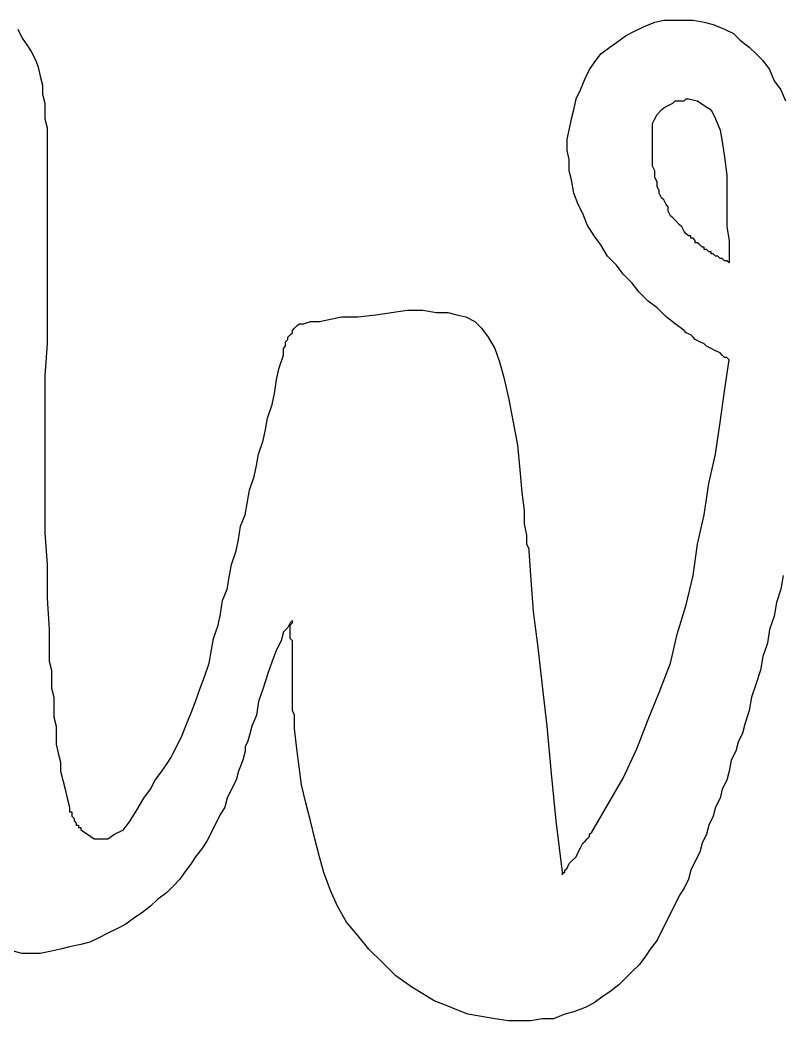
# Model space of a CAD drawing. Extents: x -3.57 to 4.11, y -0.34 to 0.79.
# Drawn here: x 2.7886 to 3.1191, y -0.0693 to 0.3652 of the extents above; entities that cross this region are included whole.
import ezdxf

# ---------------------------------------------------------------- set-up
doc = ezdxf.new("R2010")
doc.units = 0

msp = doc.modelspace()

# ---------------------------------------------------------------- linework, layer by layer
at = {"color": 0}
for p, q in [((3.063965, 0.364258, 0.5), (3.067871, 0.365234, 0.5)), ((3.067871, 0.365234, 0.5), (3.071777, 0.365234, 0.5)), ((3.071777, 0.365234, 0.5), (3.07666, 0.365234, 0.5)), ((3.07666, 0.365234, 0.5), (3.080566, 0.365234, 0.5)), ((3.080566, 0.365234, 0.5), (3.085449, 0.364258, 0.5)), ((2.787598, 0.361328, 0.5), (2.789551, 0.357422, 0.5)), ((3.055176, 0.360352, 0.5), (3.059082, 0.362305, 0.5)), ((3.059082, 0.362305, 0.5), (3.063965, 0.364258, 0.5)), ((3.085449, 0.364258, 0.5), (3.089355, 0.363281, 0.5)), ((3.089355, 0.363281, 0.5), (3.094238, 0.361328, 0.5)), ((3.094238, 0.361328, 0.5), (3.098145, 0.359375, 0.5)), ((2.789551, 0.357422, 0.5), (2.791504, 0.354492, 0.5)), ((3.047363, 0.355469, 0.5), (3.05127, 0.358398, 0.5)), ((3.05127, 0.358398, 0.5), (3.055176, 0.360352, 0.5)), ((3.098145, 0.359375, 0.5), (3.101074, 0.356445, 0.5)), ((3.101074, 0.356445, 0.5), (3.10498, 0.353516, 0.5)), ((2.791504, 0.354492, 0.5), (2.793457, 0.351563, 0.5)), ((3.040527, 0.350586, 0.5), (3.044434, 0.353516, 0.5)), ((3.044434, 0.353516, 0.5), (3.047363, 0.355469, 0.5)), ((3.10498, 0.353516, 0.5), (3.10791, 0.350586, 0.5)), ((2.793457, 0.351563, 0.5), (2.79541, 0.347656, 0.5)), ((2.79541, 0.347656, 0.5), (2.796387, 0.344727, 0.5)), ((3.037598, 0.34668, 0.5), (3.040527, 0.350586, 0.5)), ((3.10791, 0.350586, 0.5), (3.11084, 0.347656, 0.5)), ((3.11084, 0.347656, 0.5), (3.11377, 0.34375, 0.5)), ((2.796387, 0.344727, 0.5), (2.797363, 0.34082, 0.5)), ((3.033691, 0.339844, 0.5), (3.035645, 0.34375, 0.5)), ((3.035645, 0.34375, 0.5), (3.037598, 0.34668, 0.5)), ((3.11377, 0.34375, 0.5), (3.115723, 0.338867, 0.5)), ((2.797363, 0.34082, 0.5), (2.79834, 0.336914, 0.5)), ((3.031738, 0.334961, 0.5), (3.033691, 0.339844, 0.5)), ((2.79834, 0.336914, 0.5), (2.79834, 0.333008, 0.5)), ((3.029785, 0.331055, 0.5), (3.031738, 0.334961, 0.5)), ((3.115723, 0.338867, 0.5), (3.118652, 0.334961, 0.5)), ((3.118652, 0.334961, 0.5), (3.120605, 0.330078, 0.5)), ((2.79834, 0.333008, 0.5), (2.799316, 0.329102, 0.5)), ((3.028809, 0.326172, 0.5), (3.029785, 0.331055, 0.5)), ((3.07666, 0.330078, 0.5), (3.077637, 0.331055, 0.5)), ((3.077637, 0.331055, 0.5), (3.078613, 0.331055, 0.5)), ((3.078613, 0.331055, 0.5), (3.08252, 0.330078, 0.5)), ((2.799316, 0.329102, 0.5), (2.799316, 0.326172, 0.5)), ((2.799316, 0.326172, 0.5), (2.799316, 0.322266, 0.5)), ((3.027832, 0.322266, 0.5), (3.028809, 0.326172, 0.5)), ((3.064941, 0.324219, 0.5), (3.066895, 0.326172, 0.5)), ((3.066895, 0.326172, 0.5), (3.067871, 0.327148, 0.5)), ((3.067871, 0.327148, 0.5), (3.069824, 0.328125, 0.5)), ((3.069824, 0.328125, 0.5), (3.071777, 0.329102, 0.5)), ((3.071777, 0.329102, 0.5), (3.072754, 0.330078, 0.5)), ((3.072754, 0.330078, 0.5), (3.07373, 0.330078, 0.5)), ((3.07373, 0.330078, 0.5), (3.074707, 0.330078, 0.5)), ((3.074707, 0.330078, 0.5), (3.075684, 0.330078, 0.5)), ((3.075684, 0.330078, 0.5), (3.07666, 0.330078, 0.5)), ((3.07666, 0.330078, 0.5), (3.07666, 0.330078, 0.5)), ((3.08252, 0.330078, 0.5), (3.085449, 0.328125, 0.5)), ((3.085449, 0.328125, 0.5), (3.088379, 0.326172, 0.5)), ((3.088379, 0.326172, 0.5), (3.090332, 0.322266, 0.5)), ((2.799316, 0.322266, 0.5), (2.800293, 0.318359, 0.5)), ((3.026855, 0.317383, 0.5), (3.027832, 0.322266, 0.5)), ((3.062988, 0.320313, 0.5), (3.063965, 0.322266, 0.5)), ((3.063965, 0.322266, 0.5), (3.064941, 0.324219, 0.5)), ((3.090332, 0.322266, 0.5), (3.092285, 0.317383, 0.5)), ((2.800293, 0.318359, 0.5), (2.800293, 0.314453, 0.5)), ((3.025879, 0.313477, 0.5), (3.026855, 0.317383, 0.5)), ((3.062988, 0.317383, 0.5), (3.062988, 0.320313, 0.5)), ((3.062988, 0.31543, 0.5), (3.062988, 0.317383, 0.5)), ((3.092285, 0.317383, 0.5), (3.093262, 0.3125, 0.5)), ((2.800293, 0.314453, 0.5), (2.800293, 0.310547, 0.5)), ((3.025879, 0.308594, 0.5), (3.025879, 0.313477, 0.5)), ((3.062988, 0.314453, 0.5), (3.062988, 0.31543, 0.5)), ((3.062988, 0.313477, 0.5), (3.062988, 0.314453, 0.5)), ((3.062988, 0.314453, 0.5), (3.062988, 0.314453, 0.5)), ((3.062988, 0.314453, 0.5), (3.062988, 0.314453, 0.5)), ((3.062988, 0.313477, 0.5), (3.062988, 0.313477, 0.5)), ((3.062988, 0.310547, 0.5), (3.062988, 0.313477, 0.5)), ((2.800293, 0.310547, 0.5), (2.800293, 0.306641, 0.5)), ((3.026855, 0.304688, 0.5), (3.025879, 0.308594, 0.5)), ((3.062988, 0.308594, 0.5), (3.062988, 0.310547, 0.5)), ((3.062988, 0.305664, 0.5), (3.062988, 0.308594, 0.5)), ((3.093262, 0.3125, 0.5), (3.094238, 0.305664, 0.5)), ((2.800293, 0.306641, 0.5), (2.800293, 0.292969, 0.5)), ((3.026855, 0.299805, 0.5), (3.026855, 0.304688, 0.5)), ((3.062988, 0.303711, 0.5), (3.062988, 0.305664, 0.5)), ((3.094238, 0.305664, 0.5), (3.095215, 0.297852, 0.5)), ((3.062988, 0.301758, 0.5), (3.062988, 0.303711, 0.5)), ((3.063965, 0.299805, 0.5), (3.062988, 0.301758, 0.5)), ((3.027832, 0.295898, 0.5), (3.026855, 0.299805, 0.5)), ((3.028809, 0.290039, 0.5), (3.027832, 0.295898, 0.5)), ((3.063965, 0.297852, 0.5), (3.063965, 0.299805, 0.5)), ((3.063965, 0.296875, 0.5), (3.063965, 0.297852, 0.5)), ((3.064941, 0.294922, 0.5), (3.063965, 0.296875, 0.5)), ((3.095215, 0.297852, 0.5), (3.095215, 0.289063, 0.5)), ((2.800293, 0.292969, 0.5), (2.800293, 0.279297, 0.5)), ((3.064941, 0.292969, 0.5), (3.064941, 0.294922, 0.5)), ((3.065918, 0.291016, 0.5), (3.064941, 0.292969, 0.5)), ((3.030762, 0.285156, 0.5), (3.028809, 0.290039, 0.5)), ((3.065918, 0.290039, 0.5), (3.065918, 0.291016, 0.5)), ((3.066895, 0.288086, 0.5), (3.065918, 0.290039, 0.5)), ((3.067871, 0.287109, 0.5), (3.066895, 0.288086, 0.5)), ((3.068848, 0.285156, 0.5), (3.067871, 0.287109, 0.5)), ((3.095215, 0.289063, 0.5), (3.095215, 0.28125, 0.5)), ((3.032715, 0.28125, 0.5), (3.030762, 0.285156, 0.5)), ((3.069824, 0.28418, 0.5), (3.068848, 0.285156, 0.5)), ((3.069824, 0.282227, 0.5), (3.069824, 0.28418, 0.5)), ((2.800293, 0.279297, 0.5), (2.800293, 0.265625, 0.5)), ((3.034668, 0.276367, 0.5), (3.032715, 0.28125, 0.5)), ((3.070801, 0.280273, 0.5), (3.069824, 0.282227, 0.5)), ((3.071777, 0.279297, 0.5), (3.070801, 0.280273, 0.5)), ((3.072754, 0.27832, 0.5), (3.071777, 0.279297, 0.5)), ((3.074707, 0.276367, 0.5), (3.072754, 0.27832, 0.5)), ((3.095215, 0.28125, 0.5), (3.095215, 0.275391, 0.5)), ((3.037598, 0.271484, 0.5), (3.034668, 0.276367, 0.5)), ((3.075684, 0.275391, 0.5), (3.074707, 0.276367, 0.5)), ((3.07666, 0.273438, 0.5), (3.075684, 0.275391, 0.5)), ((3.095215, 0.275391, 0.5), (3.096191, 0.269531, 0.5)), ((3.040527, 0.267578, 0.5), (3.037598, 0.271484, 0.5)), ((3.077637, 0.272461, 0.5), (3.07666, 0.273438, 0.5)), ((3.078613, 0.271484, 0.5), (3.077637, 0.272461, 0.5)), ((3.07959, 0.271484, 0.5), (3.078613, 0.271484, 0.5)), ((3.07959, 0.270508, 0.5), (3.07959, 0.271484, 0.5)), ((3.080566, 0.270508, 0.5), (3.07959, 0.270508, 0.5)), ((3.081543, 0.269531, 0.5), (3.080566, 0.270508, 0.5)), ((3.081543, 0.268555, 0.5), (3.081543, 0.269531, 0.5)), ((3.096191, 0.269531, 0.5), (3.096191, 0.265625, 0.5)), ((2.800293, 0.265625, 0.5), (2.800293, 0.251953, 0.5)), ((3.043457, 0.262695, 0.5), (3.040527, 0.267578, 0.5)), ((3.08252, 0.268555, 0.5), (3.081543, 0.268555, 0.5)), ((3.083496, 0.267578, 0.5), (3.08252, 0.268555, 0.5)), ((3.084473, 0.266602, 0.5), (3.083496, 0.267578, 0.5)), ((3.083496, 0.267578, 0.5), (3.083496, 0.267578, 0.5)), ((3.085449, 0.266602, 0.5), (3.084473, 0.266602, 0.5)), ((3.085449, 0.265625, 0.5), (3.085449, 0.266602, 0.5)), ((3.086426, 0.265625, 0.5), (3.085449, 0.265625, 0.5)), ((3.087402, 0.264648, 0.5), (3.086426, 0.265625, 0.5)), ((3.086426, 0.265625, 0.5), (3.086426, 0.265625, 0.5)), ((3.096191, 0.265625, 0.5), (3.096191, 0.262695, 0.5)), ((3.047363, 0.258789, 0.5), (3.043457, 0.262695, 0.5)), ((3.088379, 0.264648, 0.5), (3.087402, 0.264648, 0.5)), ((3.088379, 0.263672, 0.5), (3.088379, 0.264648, 0.5)), ((3.088379, 0.264648, 0.5), (3.088379, 0.264648, 0.5)), ((3.089355, 0.263672, 0.5), (3.088379, 0.263672, 0.5)), ((3.090332, 0.262695, 0.5), (3.089355, 0.263672, 0.5)), ((3.089355, 0.263672, 0.5), (3.089355, 0.263672, 0.5)), ((3.091309, 0.262695, 0.5), (3.090332, 0.262695, 0.5)), ((3.092285, 0.261719, 0.5), (3.091309, 0.262695, 0.5)), ((3.091309, 0.262695, 0.5), (3.091309, 0.262695, 0.5)), ((3.093262, 0.261719, 0.5), (3.092285, 0.261719, 0.5)), ((3.094238, 0.260742, 0.5), (3.093262, 0.261719, 0.5)), ((3.096191, 0.262695, 0.5), (3.096191, 0.260742, 0.5)), ((3.050293, 0.254883, 0.5), (3.047363, 0.258789, 0.5)), ((3.095215, 0.260742, 0.5), (3.094238, 0.260742, 0.5)), ((3.094238, 0.260742, 0.5), (3.094238, 0.260742, 0.5)), ((3.096191, 0.259766, 0.5), (3.095215, 0.260742, 0.5)), ((3.095215, 0.260742, 0.5), (3.095215, 0.260742, 0.5)), ((3.096191, 0.260742, 0.5), (3.096191, 0.259766, 0.5)), ((3.096191, 0.259766, 0.5), (3.096191, 0.259766, 0.5)), ((3.054199, 0.250977, 0.5), (3.050293, 0.254883, 0.5)), ((2.800293, 0.251953, 0.5), (2.800293, 0.237305, 0.5)), ((3.057129, 0.24707, 0.5), (3.054199, 0.250977, 0.5)), ((3.061035, 0.243164, 0.5), (3.057129, 0.24707, 0.5)), ((2.949707, 0.238281, 0.5), (2.956543, 0.239258, 0.5)), ((2.956543, 0.239258, 0.5), (2.963379, 0.239258, 0.5)), ((2.963379, 0.239258, 0.5), (2.969238, 0.238281, 0.5)), ((3.064941, 0.240234, 0.5), (3.061035, 0.243164, 0.5)), ((3.068848, 0.236328, 0.5), (3.064941, 0.240234, 0.5)), ((2.800293, 0.237305, 0.5), (2.800293, 0.224609, 0.5)), ((2.918457, 0.234375, 0.5), (2.92334, 0.235352, 0.5)), ((2.92334, 0.235352, 0.5), (2.928223, 0.236328, 0.5)), ((2.928223, 0.236328, 0.5), (2.935059, 0.236328, 0.5)), ((2.935059, 0.236328, 0.5), (2.942871, 0.237305, 0.5)), ((2.942871, 0.237305, 0.5), (2.949707, 0.238281, 0.5)), ((2.969238, 0.238281, 0.5), (2.974121, 0.238281, 0.5)), ((2.974121, 0.238281, 0.5), (2.978027, 0.237305, 0.5)), ((2.978027, 0.237305, 0.5), (2.981934, 0.236328, 0.5)), ((2.981934, 0.236328, 0.5), (2.98584, 0.234375, 0.5)), ((3.072754, 0.233398, 0.5), (3.068848, 0.236328, 0.5)), ((2.906738, 0.230469, 0.5), (2.907715, 0.231445, 0.5)), ((2.906738, 0.229492, 0.5), (2.906738, 0.230469, 0.5)), ((2.907715, 0.231445, 0.5), (2.908691, 0.232422, 0.5)), ((2.907715, 0.231445, 0.5), (2.907715, 0.231445, 0.5)), ((2.908691, 0.232422, 0.5), (2.909668, 0.233398, 0.5)), ((2.909668, 0.233398, 0.5), (2.910645, 0.233398, 0.5)), ((2.910645, 0.233398, 0.5), (2.911621, 0.233398, 0.5)), ((2.911621, 0.233398, 0.5), (2.914551, 0.234375, 0.5)), ((2.914551, 0.234375, 0.5), (2.918457, 0.234375, 0.5)), ((2.98584, 0.234375, 0.5), (2.98877, 0.231445, 0.5)), ((2.98877, 0.231445, 0.5), (2.991699, 0.227539, 0.5)), ((3.07666, 0.230469, 0.5), (3.072754, 0.233398, 0.5)), ((3.077637, 0.229492, 0.5), (3.07666, 0.230469, 0.5)), ((2.903809, 0.225586, 0.5), (2.904785, 0.226563, 0.5)), ((2.904785, 0.227539, 0.5), (2.905762, 0.228516, 0.5)), ((2.904785, 0.226563, 0.5), (2.904785, 0.227539, 0.5)), ((2.905762, 0.228516, 0.5), (2.906738, 0.229492, 0.5)), ((2.905762, 0.228516, 0.5), (2.905762, 0.228516, 0.5)), ((2.991699, 0.227539, 0.5), (2.994629, 0.222656, 0.5)), ((3.07959, 0.228516, 0.5), (3.077637, 0.229492, 0.5)), ((3.080566, 0.227539, 0.5), (3.07959, 0.228516, 0.5)), ((3.081543, 0.226563, 0.5), (3.080566, 0.227539, 0.5)), ((3.083496, 0.225586, 0.5), (3.081543, 0.226563, 0.5)), ((2.800293, 0.224609, 0.5), (2.799316, 0.210938, 0.5)), ((2.902832, 0.222656, 0.5), (2.903809, 0.223633, 0.5)), ((2.902832, 0.22168, 0.5), (2.902832, 0.222656, 0.5)), ((2.902832, 0.220703, 0.5), (2.902832, 0.22168, 0.5)), ((2.903809, 0.224609, 0.5), (2.903809, 0.225586, 0.5)), ((2.903809, 0.223633, 0.5), (2.903809, 0.224609, 0.5)), ((2.994629, 0.222656, 0.5), (2.996582, 0.216797, 0.5)), ((3.085449, 0.224609, 0.5), (3.083496, 0.225586, 0.5)), ((3.086426, 0.223633, 0.5), (3.085449, 0.224609, 0.5)), ((3.088379, 0.222656, 0.5), (3.086426, 0.223633, 0.5)), ((3.090332, 0.22168, 0.5), (3.088379, 0.222656, 0.5)), ((3.092285, 0.220703, 0.5), (3.090332, 0.22168, 0.5)), ((2.900879, 0.213867, 0.5), (2.902832, 0.219727, 0.5)), ((2.902832, 0.219727, 0.5), (2.902832, 0.220703, 0.5)), ((3.093262, 0.219727, 0.5), (3.092285, 0.220703, 0.5)), ((3.094238, 0.21875, 0.5), (3.093262, 0.219727, 0.5)), ((3.095215, 0.21875, 0.5), (3.094238, 0.21875, 0.5)), ((3.094238, 0.204102, 0.5), (3.096191, 0.217773, 0.5)), ((3.096191, 0.217773, 0.5), (3.095215, 0.21875, 0.5)), ((3.095215, 0.21875, 0.5), (3.095215, 0.21875, 0.5)), ((3.096191, 0.217773, 0.5), (3.096191, 0.217773, 0.5)), ((2.899902, 0.208984, 0.5), (2.900879, 0.213867, 0.5)), ((2.996582, 0.216797, 0.5), (2.998535, 0.209961, 0.5)), ((2.799316, 0.210938, 0.5), (2.799316, 0.197266, 0.5)), ((2.898926, 0.203125, 0.5), (2.899902, 0.208984, 0.5)), ((2.998535, 0.209961, 0.5), (3.000488, 0.201172, 0.5)), ((2.897949, 0.198242, 0.5), (2.898926, 0.203125, 0.5)), ((3.000488, 0.201172, 0.5), (3.002441, 0.191406, 0.5)), ((3.092285, 0.19043, 0.5), (3.094238, 0.204102, 0.5)), ((2.799316, 0.197266, 0.5), (2.799316, 0.183594, 0.5)), ((2.895996, 0.192383, 0.5), (2.897949, 0.198242, 0.5)), ((2.89502, 0.1875, 0.5), (2.895996, 0.192383, 0.5)), ((3.002441, 0.191406, 0.5), (3.004395, 0.180664, 0.5)), ((2.894043, 0.182617, 0.5), (2.89502, 0.1875, 0.5)), ((3.090332, 0.176758, 0.5), (3.092285, 0.19043, 0.5)), ((2.799316, 0.183594, 0.5), (2.799316, 0.169922, 0.5)), ((2.89209, 0.176758, 0.5), (2.894043, 0.182617, 0.5)), ((3.004395, 0.180664, 0.5), (3.005371, 0.169922, 0.5)), ((2.891113, 0.171875, 0.5), (2.89209, 0.176758, 0.5)), ((3.087402, 0.164063, 0.5), (3.090332, 0.176758, 0.5)), ((2.799316, 0.169922, 0.5), (2.799316, 0.15625, 0.5)), ((2.890137, 0.166992, 0.5), (2.891113, 0.171875, 0.5)), ((3.005371, 0.169922, 0.5), (3.006348, 0.160156, 0.5)), ((2.888184, 0.161133, 0.5), (2.890137, 0.166992, 0.5)), ((2.887207, 0.15625, 0.5), (2.888184, 0.161133, 0.5)), ((3.085449, 0.150391, 0.5), (3.087402, 0.164063, 0.5)), ((3.006348, 0.160156, 0.5), (3.007324, 0.152344, 0.5)), ((2.799316, 0.15625, 0.5), (2.799316, 0.142578, 0.5)), ((2.88623, 0.150391, 0.5), (2.887207, 0.15625, 0.5)), ((3.007324, 0.152344, 0.5), (3.007324, 0.146484, 0.5)), ((2.884277, 0.145508, 0.5), (2.88623, 0.150391, 0.5)), ((3.08252, 0.137695, 0.5), (3.085449, 0.150391, 0.5)), ((2.883301, 0.139648, 0.5), (2.884277, 0.145508, 0.5)), ((3.007324, 0.146484, 0.5), (3.008301, 0.141602, 0.5)), ((2.799316, 0.142578, 0.5), (2.800293, 0.128906, 0.5)), ((2.882324, 0.134766, 0.5), (2.883301, 0.139648, 0.5)), ((3.008301, 0.141602, 0.5), (3.008301, 0.137695, 0.5)), ((2.880371, 0.128906, 0.5), (2.882324, 0.134766, 0.5)), ((3.008301, 0.137695, 0.5), (3.009277, 0.135742, 0.5)), ((3.009277, 0.135742, 0.5), (3.009277, 0.134766, 0.5)), ((3.009277, 0.134766, 0.5), (3.010254, 0.12207, 0.5)), ((3.080566, 0.124023, 0.5), (3.08252, 0.137695, 0.5)), ((2.800293, 0.128906, 0.5), (2.800293, 0.114258, 0.5)), ((2.879395, 0.124023, 0.5), (2.880371, 0.128906, 0.5)), ((2.878418, 0.118164, 0.5), (2.879395, 0.124023, 0.5)), ((3.010254, 0.12207, 0.5), (3.01123, 0.108398, 0.5)), ((3.077637, 0.111328, 0.5), (3.080566, 0.124023, 0.5)), ((3.119629, 0.124023, 0.5), (3.118652, 0.118164, 0.5)), ((2.876465, 0.113281, 0.5), (2.878418, 0.118164, 0.5)), ((3.118652, 0.118164, 0.5), (3.116699, 0.112305, 0.5)), ((2.800293, 0.114258, 0.5), (2.80127, 0.100586, 0.5)), ((2.875488, 0.107422, 0.5), (2.876465, 0.113281, 0.5)), ((3.07373, 0.098633, 0.5), (3.077637, 0.111328, 0.5)), ((3.116699, 0.112305, 0.5), (3.115723, 0.106445, 0.5)), ((2.874512, 0.102539, 0.5), (2.875488, 0.107422, 0.5)), ((2.906738, 0.104492, 0.5), (2.905762, 0.103516, 0.5)), ((2.906738, 0.103516, 0.5), (2.906738, 0.104492, 0.5)), ((2.906738, 0.104492, 0.5), (2.906738, 0.104492, 0.5)), ((3.01123, 0.108398, 0.5), (3.013184, 0.092773, 0.5)), ((3.115723, 0.106445, 0.5), (3.11377, 0.100586, 0.5)), ((2.80127, 0.100586, 0.5), (2.80127, 0.086914, 0.5)), ((2.872559, 0.09668, 0.5), (2.874512, 0.102539, 0.5)), ((2.904785, 0.101563, 0.5), (2.902832, 0.099609, 0.5)), ((2.905762, 0.103516, 0.5), (2.904785, 0.101563, 0.5)), ((2.905762, 0.102539, 0.5), (2.906738, 0.103516, 0.5)), ((2.905762, 0.101563, 0.5), (2.905762, 0.102539, 0.5)), ((2.905762, 0.100586, 0.5), (2.905762, 0.101563, 0.5)), ((2.905762, 0.099609, 0.5), (2.905762, 0.100586, 0.5)), ((3.11377, 0.100586, 0.5), (3.112793, 0.094727, 0.5)), ((2.871582, 0.091797, 0.5), (2.872559, 0.09668, 0.5)), ((2.901855, 0.095703, 0.5), (2.899902, 0.091797, 0.5)), ((2.902832, 0.099609, 0.5), (2.901855, 0.095703, 0.5)), ((2.905762, 0.098633, 0.5), (2.905762, 0.099609, 0.5)), ((2.905762, 0.097656, 0.5), (2.905762, 0.098633, 0.5)), ((2.905762, 0.09668, 0.5), (2.905762, 0.097656, 0.5)), ((2.906738, 0.095703, 0.5), (2.905762, 0.09668, 0.5)), ((2.906738, 0.094727, 0.5), (2.906738, 0.095703, 0.5)), ((2.906738, 0.095703, 0.5), (2.906738, 0.095703, 0.5)), ((3.070801, 0.085938, 0.5), (3.07373, 0.098633, 0.5)), ((2.870605, 0.085938, 0.5), (2.871582, 0.091797, 0.5)), ((2.899902, 0.091797, 0.5), (2.897949, 0.086914, 0.5)), ((2.906738, 0.09375, 0.5), (2.906738, 0.094727, 0.5)), ((2.906738, 0.092773, 0.5), (2.906738, 0.09375, 0.5)), ((2.906738, 0.091797, 0.5), (2.906738, 0.092773, 0.5)), ((2.906738, 0.09082, 0.5), (2.906738, 0.091797, 0.5)), ((3.013184, 0.092773, 0.5), (3.015137, 0.076172, 0.5)), ((3.112793, 0.094727, 0.5), (3.11084, 0.088867, 0.5)), ((2.80127, 0.086914, 0.5), (2.802246, 0.083008, 0.5)), ((2.897949, 0.086914, 0.5), (2.895996, 0.081055, 0.5)), ((2.906738, 0.088867, 0.5), (2.906738, 0.09082, 0.5)), ((2.906738, 0.086914, 0.5), (2.906738, 0.088867, 0.5)), ((2.906738, 0.083984, 0.5), (2.906738, 0.086914, 0.5)), ((3.11084, 0.088867, 0.5), (3.109863, 0.083008, 0.5)), ((2.802246, 0.083008, 0.5), (2.802246, 0.079102, 0.5)), ((2.868652, 0.080078, 0.5), (2.870605, 0.085938, 0.5)), ((2.906738, 0.082031, 0.5), (2.906738, 0.083984, 0.5)), ((3.065918, 0.073242, 0.5), (3.070801, 0.085938, 0.5)), ((3.109863, 0.083008, 0.5), (3.10791, 0.077148, 0.5)), ((2.802246, 0.079102, 0.5), (2.802246, 0.075195, 0.5)), ((2.866699, 0.075195, 0.5), (2.868652, 0.080078, 0.5)), ((2.895996, 0.081055, 0.5), (2.894043, 0.075195, 0.5)), ((2.906738, 0.080078, 0.5), (2.906738, 0.082031, 0.5)), ((2.906738, 0.078125, 0.5), (2.906738, 0.080078, 0.5)), ((2.802246, 0.075195, 0.5), (2.803223, 0.071289, 0.5)), ((2.864746, 0.069336, 0.5), (2.866699, 0.075195, 0.5)), ((2.894043, 0.075195, 0.5), (2.89209, 0.069336, 0.5)), ((2.906738, 0.075195, 0.5), (2.906738, 0.078125, 0.5)), ((2.906738, 0.073242, 0.5), (2.906738, 0.075195, 0.5)), ((3.015137, 0.076172, 0.5), (3.01709, 0.058594, 0.5)), ((3.10791, 0.077148, 0.5), (3.105957, 0.071289, 0.5)), ((2.803223, 0.071289, 0.5), (2.803223, 0.066406, 0.5)), ((2.906738, 0.071289, 0.5), (2.906738, 0.073242, 0.5)), ((2.906738, 0.069336, 0.5), (2.906738, 0.071289, 0.5)), ((3.061035, 0.061523, 0.5), (3.065918, 0.073242, 0.5)), ((3.105957, 0.071289, 0.5), (3.10498, 0.06543, 0.5)), ((2.803223, 0.066406, 0.5), (2.803223, 0.0625, 0.5)), ((2.862793, 0.064453, 0.5), (2.864746, 0.069336, 0.5)), ((2.89209, 0.069336, 0.5), (2.891113, 0.063477, 0.5)), ((2.906738, 0.067383, 0.5), (2.906738, 0.069336, 0.5)), ((2.906738, 0.06543, 0.5), (2.906738, 0.067383, 0.5)), ((2.907715, 0.063477, 0.5), (2.906738, 0.06543, 0.5)), ((3.10498, 0.06543, 0.5), (3.103027, 0.05957, 0.5)), ((2.803223, 0.0625, 0.5), (2.804199, 0.058594, 0.5)), ((2.86084, 0.05957, 0.5), (2.862793, 0.064453, 0.5)), ((2.891113, 0.063477, 0.5), (2.88916, 0.058594, 0.5)), ((2.907715, 0.061523, 0.5), (2.907715, 0.063477, 0.5)), ((2.907715, 0.05957, 0.5), (2.907715, 0.061523, 0.5)), ((3.056152, 0.048828, 0.5), (3.061035, 0.061523, 0.5)), ((2.804199, 0.058594, 0.5), (2.804199, 0.054688, 0.5)), ((2.858887, 0.054688, 0.5), (2.86084, 0.05957, 0.5)), ((2.88916, 0.058594, 0.5), (2.888184, 0.054688, 0.5)), ((2.907715, 0.057617, 0.5), (2.907715, 0.05957, 0.5)), ((2.908691, 0.048828, 0.5), (2.907715, 0.057617, 0.5)), ((3.01709, 0.058594, 0.5), (3.019043, 0.038086, 0.5)), ((3.103027, 0.05957, 0.5), (3.102051, 0.055664, 0.5)), ((2.804199, 0.054688, 0.5), (2.804199, 0.050781, 0.5)), ((2.855957, 0.048828, 0.5), (2.858887, 0.054688, 0.5)), ((2.888184, 0.054688, 0.5), (2.887207, 0.051758, 0.5)), ((3.102051, 0.055664, 0.5), (3.100098, 0.051758, 0.5)), ((2.804199, 0.050781, 0.5), (2.805176, 0.046875, 0.5)), ((2.85498, 0.046875, 0.5), (2.855957, 0.048828, 0.5)), ((2.88623, 0.047852, 0.5), (2.885254, 0.043945, 0.5)), ((2.887207, 0.051758, 0.5), (2.88623, 0.049805, 0.5)), ((2.88623, 0.049805, 0.5), (2.88623, 0.047852, 0.5)), ((2.88623, 0.047852, 0.5), (2.88623, 0.047852, 0.5)), ((2.909668, 0.041016, 0.5), (2.908691, 0.048828, 0.5)), ((3.050293, 0.036133, 0.5), (3.056152, 0.048828, 0.5)), ((3.099121, 0.047852, 0.5), (3.097168, 0.043945, 0.5)), ((3.100098, 0.051758, 0.5), (3.099121, 0.047852, 0.5)), ((2.805176, 0.046875, 0.5), (2.806152, 0.042969, 0.5)), ((2.852051, 0.041992, 0.5), (2.854004, 0.044922, 0.5)), ((2.854004, 0.044922, 0.5), (2.85498, 0.046875, 0.5)), ((2.885254, 0.043945, 0.5), (2.883301, 0.039063, 0.5)), ((3.097168, 0.043945, 0.5), (3.096191, 0.039063, 0.5)), ((2.806152, 0.042969, 0.5), (2.806152, 0.039063, 0.5)), ((2.850098, 0.039063, 0.5), (2.852051, 0.041992, 0.5)), ((2.910645, 0.033203, 0.5), (2.909668, 0.041016, 0.5)), ((2.806152, 0.039063, 0.5), (2.807129, 0.035156, 0.5)), ((2.807129, 0.035156, 0.5), (2.808105, 0.03125, 0.5)), ((2.845215, 0.03125, 0.5), (2.847168, 0.035156, 0.5)), ((2.847168, 0.035156, 0.5), (2.850098, 0.039063, 0.5)), ((2.882324, 0.035156, 0.5), (2.880371, 0.03125, 0.5)), ((2.883301, 0.039063, 0.5), (2.882324, 0.035156, 0.5)), ((3.019043, 0.038086, 0.5), (3.020996, 0.017578, 0.5)), ((3.043457, 0.024414, 0.5), (3.050293, 0.036133, 0.5)), ((3.095215, 0.035156, 0.5), (3.093262, 0.03125, 0.5)), ((3.096191, 0.039063, 0.5), (3.095215, 0.035156, 0.5)), ((2.808105, 0.03125, 0.5), (2.809082, 0.027344, 0.5)), ((2.842285, 0.027344, 0.5), (2.845215, 0.03125, 0.5)), ((2.880371, 0.03125, 0.5), (2.878418, 0.027344, 0.5)), ((2.912598, 0.025391, 0.5), (2.910645, 0.033203, 0.5)), ((3.093262, 0.03125, 0.5), (3.092285, 0.027344, 0.5)), ((2.809082, 0.027344, 0.5), (2.810059, 0.023438, 0.5)), ((2.839355, 0.022461, 0.5), (2.842285, 0.027344, 0.5)), ((2.878418, 0.027344, 0.5), (2.877441, 0.023438, 0.5)), ((3.092285, 0.027344, 0.5), (3.090332, 0.023438, 0.5)), ((2.810059, 0.023438, 0.5), (2.810059, 0.022461, 0.5)), ((2.810059, 0.022461, 0.5), (2.810059, 0.021484, 0.5)), ((2.836426, 0.017578, 0.5), (2.839355, 0.022461, 0.5)), ((2.877441, 0.023438, 0.5), (2.875488, 0.020508, 0.5)), ((2.914551, 0.017578, 0.5), (2.912598, 0.025391, 0.5)), ((3.036621, 0.012695, 0.5), (3.043457, 0.024414, 0.5)), ((3.090332, 0.023438, 0.5), (3.089355, 0.019531, 0.5)), ((2.810059, 0.021484, 0.5), (2.811035, 0.021484, 0.5)), ((2.811035, 0.021484, 0.5), (2.811035, 0.020508, 0.5)), ((2.811035, 0.020508, 0.5), (2.811035, 0.019531, 0.5)), ((2.811035, 0.019531, 0.5), (2.812012, 0.018555, 0.5)), ((2.811035, 0.019531, 0.5), (2.811035, 0.019531, 0.5)), ((2.812012, 0.018555, 0.5), (2.812012, 0.017578, 0.5)), ((2.812012, 0.017578, 0.5), (2.812988, 0.016602, 0.5)), ((2.812012, 0.017578, 0.5), (2.812012, 0.017578, 0.5)), ((2.833496, 0.013672, 0.5), (2.836426, 0.017578, 0.5)), ((2.875488, 0.020508, 0.5), (2.873535, 0.016602, 0.5)), ((2.916504, 0.009766, 0.5), (2.914551, 0.017578, 0.5)), ((3.020996, 0.017578, 0.5), (3.023926, -0.005859, 0.5)), ((3.089355, 0.019531, 0.5), (3.087402, 0.015625, 0.5)), ((2.812988, 0.016602, 0.5), (2.812988, 0.015625, 0.5)), ((2.812988, 0.016602, 0.5), (2.812988, 0.016602, 0.5)), ((2.812988, 0.015625, 0.5), (2.813965, 0.015625, 0.5)), ((2.813965, 0.015625, 0.5), (2.813965, 0.014648, 0.5)), ((2.813965, 0.014648, 0.5), (2.814941, 0.014648, 0.5)), ((2.814941, 0.014648, 0.5), (2.814941, 0.013672, 0.5)), ((2.814941, 0.013672, 0.5), (2.817871, 0.011719, 0.5)), ((2.82959, 0.011719, 0.5), (2.833496, 0.013672, 0.5)), ((2.873535, 0.016602, 0.5), (2.871582, 0.012695, 0.5)), ((3.087402, 0.015625, 0.5), (3.086426, 0.011719, 0.5)), ((2.817871, 0.011719, 0.5), (2.820801, 0.009766, 0.5)), ((2.820801, 0.009766, 0.5), (2.82373, 0.009766, 0.5)), ((2.82373, 0.009766, 0.5), (2.82666, 0.009766, 0.5)), ((2.82666, 0.009766, 0.5), (2.82959, 0.011719, 0.5)), ((2.869629, 0.008789, 0.5), (2.867676, 0.005859, 0.5)), ((2.871582, 0.012695, 0.5), (2.869629, 0.008789, 0.5)), ((2.918457, 0.001953, 0.5), (2.916504, 0.009766, 0.5)), ((3.032715, 0.007813, 0.5), (3.033691, 0.008789, 0.5)), ((3.033691, 0.008789, 0.5), (3.034668, 0.009766, 0.5)), ((3.034668, 0.009766, 0.5), (3.035645, 0.010742, 0.5)), ((3.035645, 0.011719, 0.5), (3.036621, 0.012695, 0.5)), ((3.035645, 0.010742, 0.5), (3.035645, 0.011719, 0.5)), ((3.086426, 0.011719, 0.5), (3.084473, 0.007813, 0.5)), ((2.867676, 0.005859, 0.5), (2.864746, 0.001953, 0.5)), ((3.030762, 0.003906, 0.5), (3.031738, 0.005859, 0.5)), ((3.031738, 0.005859, 0.5), (3.032715, 0.007813, 0.5)), ((3.084473, 0.007813, 0.5), (3.083496, 0.003906, 0.5)), ((2.864746, 0.001953, 0.5), (2.862793, -0.000977, 0.5)), ((2.92041, -0.004883, 0.5), (2.918457, 0.001953, 0.5)), ((3.026855, -0.000977, 0.5), (3.027832, 0, 0.5)), ((3.027832, 0, 0.5), (3.029785, 0.001953, 0.5)), ((3.029785, 0.001953, 0.5), (3.030762, 0.003906, 0.5)), ((3.081543, 0, 0.5), (3.07959, -0.003906, 0.5)), ((3.083496, 0.003906, 0.5), (3.081543, 0, 0.5)), ((2.862793, -0.000977, 0.5), (2.859863, -0.004883, 0.5)), ((3.024902, -0.003906, 0.5), (3.025879, -0.00293, 0.5)), ((3.024902, -0.004883, 0.5), (3.024902, -0.003906, 0.5)), ((3.025879, -0.00293, 0.5), (3.026855, -0.000977, 0.5)), ((3.07959, -0.003906, 0.5), (3.078613, -0.007813, 0.5)), ((2.85791, -0.007813, 0.5), (2.85498, -0.010742, 0.5)), ((2.859863, -0.004883, 0.5), (2.85791, -0.007813, 0.5)), ((2.92334, -0.012695, 0.5), (2.92041, -0.004883, 0.5)), ((3.023926, -0.005859, 0.5), (3.023926, -0.004883, 0.5)), ((3.023926, -0.004883, 0.5), (3.024902, -0.004883, 0.5)), ((3.023926, -0.005859, 0.5), (3.023926, -0.005859, 0.5)), ((3.078613, -0.007813, 0.5), (3.07666, -0.011719, 0.5)), ((2.85498, -0.010742, 0.5), (2.852051, -0.013672, 0.5)), ((2.92627, -0.019531, 0.5), (2.92334, -0.012695, 0.5)), ((3.07666, -0.011719, 0.5), (3.074707, -0.014648, 0.5)), ((2.848145, -0.016602, 0.5), (2.845215, -0.019531, 0.5)), ((2.852051, -0.013672, 0.5), (2.848145, -0.016602, 0.5)), ((3.074707, -0.014648, 0.5), (3.072754, -0.018555, 0.5)), ((2.845215, -0.019531, 0.5), (2.841309, -0.022461, 0.5)), ((2.930176, -0.026367, 0.5), (2.92627, -0.019531, 0.5)), ((3.072754, -0.018555, 0.5), (3.070801, -0.022461, 0.5)), ((2.838379, -0.024414, 0.5), (2.834473, -0.027344, 0.5)), ((2.841309, -0.022461, 0.5), (2.838379, -0.024414, 0.5)), ((3.070801, -0.022461, 0.5), (3.068848, -0.026367, 0.5)), ((2.830566, -0.029297, 0.5), (2.82666, -0.03125, 0.5)), ((2.834473, -0.027344, 0.5), (2.830566, -0.029297, 0.5)), ((2.935059, -0.032227, 0.5), (2.930176, -0.026367, 0.5)), ((3.066895, -0.030273, 0.5), (3.064941, -0.03418, 0.5)), ((3.068848, -0.026367, 0.5), (3.066895, -0.030273, 0.5)), ((2.822754, -0.033203, 0.5), (2.818848, -0.035156, 0.5)), ((2.82666, -0.03125, 0.5), (2.822754, -0.033203, 0.5)), ((2.939941, -0.038086, 0.5), (2.935059, -0.032227, 0.5)), ((3.064941, -0.03418, 0.5), (3.062012, -0.038086, 0.5)), ((2.789551, -0.040039, 0.5), (2.785645, -0.039063, 0.5)), ((2.802246, -0.039063, 0.5), (2.797363, -0.040039, 0.5)), ((2.806152, -0.038086, 0.5), (2.802246, -0.039063, 0.5)), ((2.810059, -0.037109, 0.5), (2.806152, -0.038086, 0.5)), ((2.814941, -0.036133, 0.5), (2.810059, -0.037109, 0.5)), ((2.818848, -0.035156, 0.5), (2.814941, -0.036133, 0.5)), ((2.945801, -0.043945, 0.5), (2.939941, -0.038086, 0.5)), ((3.062012, -0.038086, 0.5), (3.060059, -0.041016, 0.5)), ((2.793457, -0.040039, 0.5), (2.789551, -0.040039, 0.5)), ((2.797363, -0.040039, 0.5), (2.793457, -0.040039, 0.5)), ((3.060059, -0.041016, 0.5), (3.057129, -0.044922, 0.5)), ((2.95166, -0.049805, 0.5), (2.945801, -0.043945, 0.5)), ((3.057129, -0.044922, 0.5), (3.054199, -0.047852, 0.5)), ((2.958496, -0.054688, 0.5), (2.95166, -0.049805, 0.5)), ((3.05127, -0.050781, 0.5), (3.04834, -0.053711, 0.5)), ((3.054199, -0.047852, 0.5), (3.05127, -0.050781, 0.5)), ((2.963379, -0.057617, 0.5), (2.958496, -0.054688, 0.5)), ((3.04834, -0.053711, 0.5), (3.044434, -0.056641, 0.5)), ((2.968262, -0.060547, 0.5), (2.963379, -0.057617, 0.5)), ((2.973145, -0.0625, 0.5), (2.968262, -0.060547, 0.5)), ((3.041504, -0.058594, 0.5), (3.037598, -0.061523, 0.5)), ((3.044434, -0.056641, 0.5), (3.041504, -0.058594, 0.5)), ((2.978027, -0.064453, 0.5), (2.973145, -0.0625, 0.5)), ((2.98291, -0.066406, 0.5), (2.978027, -0.064453, 0.5)), ((3.033691, -0.063477, 0.5), (3.028809, -0.06543, 0.5)), ((3.037598, -0.061523, 0.5), (3.033691, -0.063477, 0.5)), ((2.98877, -0.067383, 0.5), (2.98291, -0.066406, 0.5)), ((2.994629, -0.068359, 0.5), (2.98877, -0.067383, 0.5)), ((3.000488, -0.069336, 0.5), (2.994629, -0.068359, 0.5)), ((3.001465, -0.069336, 0.5), (3.000488, -0.069336, 0.5)), ((3.000488, -0.069336, 0.5), (3.000488, -0.069336, 0.5)), ((3.002441, -0.069336, 0.5), (3.001465, -0.069336, 0.5)), ((3.003418, -0.069336, 0.5), (3.002441, -0.069336, 0.5)), ((3.002441, -0.069336, 0.5), (3.002441, -0.069336, 0.5)), ((3.004395, -0.069336, 0.5), (3.003418, -0.069336, 0.5)), ((3.005371, -0.069336, 0.5), (3.004395, -0.069336, 0.5)), ((3.010254, -0.069336, 0.5), (3.005371, -0.069336, 0.5)), ((3.005371, -0.069336, 0.5), (3.005371, -0.069336, 0.5)), ((3.015137, -0.068359, 0.5), (3.010254, -0.069336, 0.5)), ((3.02002, -0.068359, 0.5), (3.015137, -0.068359, 0.5)), ((3.024902, -0.066406, 0.5), (3.02002, -0.068359, 0.5)), ((3.028809, -0.06543, 0.5), (3.024902, -0.066406, 0.5))]:
    msp.add_line(p, q, dxfattribs=at)

doc.saveas('drawing.dxf')
